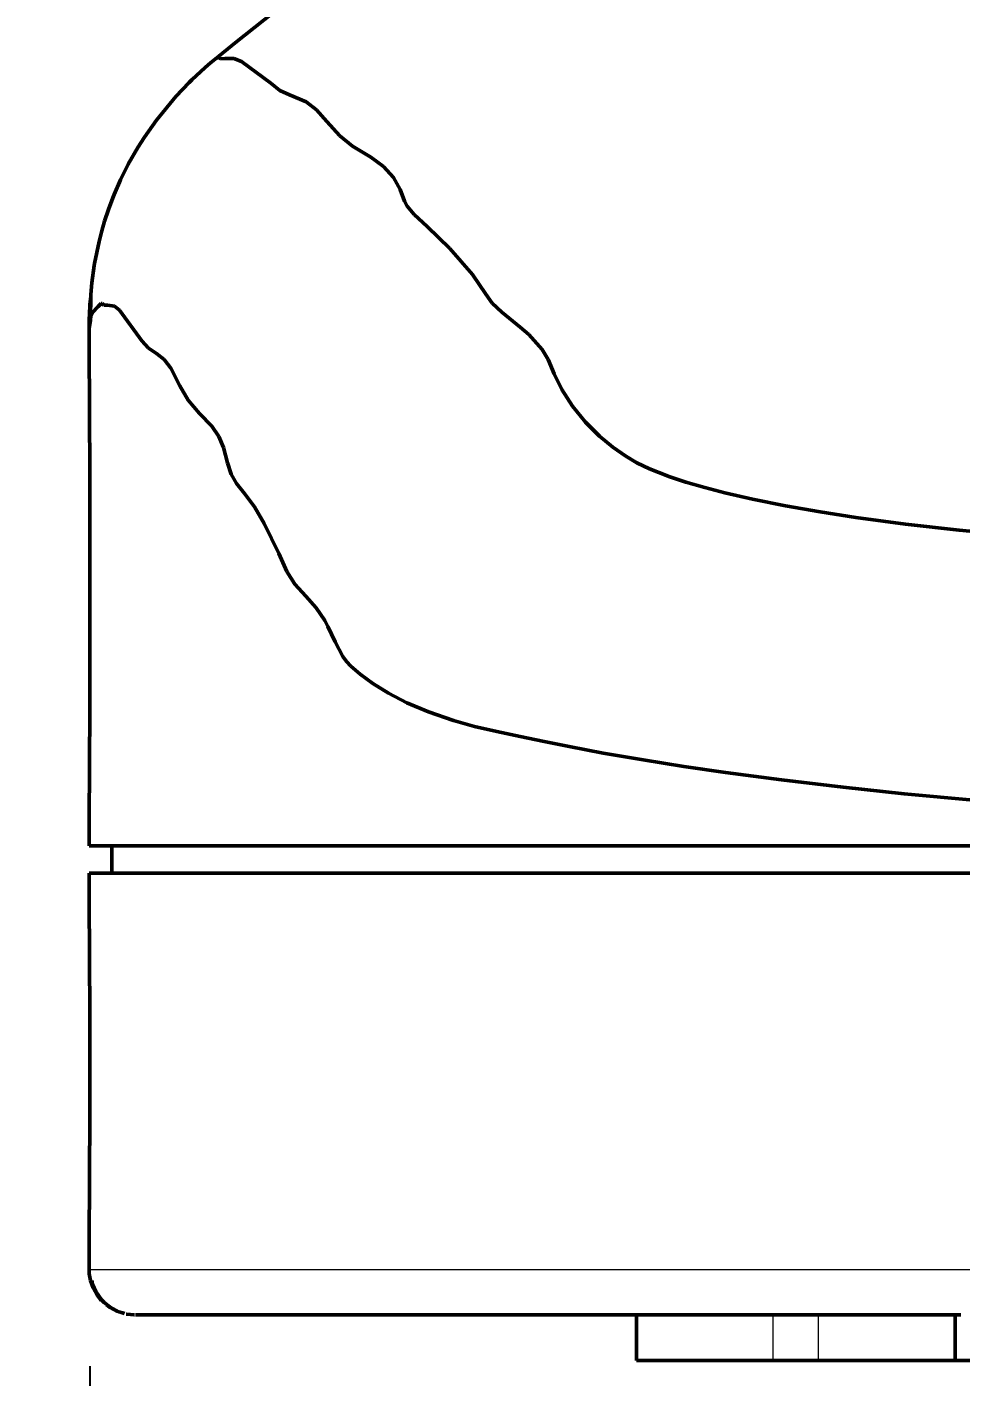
# Model space of a CAD drawing. Header units: millimetres. Extents: x -83 to 206, y -38 to 180.
# Drawn here: x 108.62 to 129.1, y -12.34 to 17.29 of the extents above; entities that cross this region are included whole.
import ezdxf

# ---------------------------------------------------------------- set-up
doc = ezdxf.new("R2010")
doc.units = ezdxf.units.MM
for name, color, linetype, lineweight in [('DIMENSIONS', 1, 'Continuous', 18), ('TANGENT', 8, 'Continuous', 18), ('VISIBLE', 7, 'Continuous', 50)]:
    doc.layers.add(name, color=color, linetype=linetype, lineweight=lineweight)
doc.styles.add('OpenSansCondensed-Light', font='OpenSansCondensed-Light.ttf')
doc.dimstyles.new('EZDXF', dxfattribs={"dimtxt": 3, "dimasz": 2.5, "dimexe": 0.375, "dimexo": 0.125, "dimgap": 0.1, "dimtad": 1, "dimdec": 1, "dimzin": 12, "dimdsep": 46, "dimtxsty": 'OpenSansCondensed-Light', "dimblk": 'ARCHTICK', "dimcen": 2.5, "dimazin": 3, "dimtfac": 0.5, "dimtmove": 2, "dimatfit": 3})

# ---------------------------------------------------------------- blocks, each defined once
blk = doc.blocks.new('_ARCHTICK')
at = {"color": 0, "linetype": 'BYBLOCK', "const_width": 0.15}
blk.add_lwpolyline([(-0.5, -0.5), (0.5, 0.5)], dxfattribs=at)

msp = doc.modelspace()

# ---------------------------------------------------------------- linework, layer by layer
at = {"layer": 'TANGENT'}
for points in [[(109.984, -10), (109.995, -10)], [(109.995, -10), (110.002, -10)], [(110.002, -10), (110.024, -10)], [(110.024, -10), (110.113, -10)], [(110.113, -10), (110.243, -10)], [(110.243, -10), (110.275, -10)], [(110.275, -10), (110.315, -10)], [(110.315, -10), (110.421, -10)], [(110.421, -10), (110.675, -10)], [(110.675, -10), (110.962, -10)], [(110.962, -10), (111.204, -10)], [(111.204, -10), (111.338, -10)], [(111.338, -10), (111.697, -10)], [(111.697, -10), (111.863, -10)], [(111.863, -10), (112.128, -10)], [(112.128, -10), (112.391, -10)], [(112.391, -10), (112.786, -10)], [(112.786, -10), (112.883, -10)], [(112.883, -10), (112.957, -10)], [(112.957, -10), (113.106, -10)], [(113.106, -10), (113.168, -10)], [(113.168, -10), (113.249, -10)], [(113.249, -10), (113.476, -10)], [(113.476, -10), (114.031, -10)], [(114.031, -10), (114.41, -10)], [(114.41, -10), (114.661, -10)], [(114.661, -10), (115.056, -10)], [(115.056, -10), (115.369, -10)], [(115.369, -10), (115.666, -10)], [(115.666, -10), (115.872, -10)], [(115.872, -10), (116.139, -10)], [(116.139, -10), (116.454, -10)], [(116.454, -10), (116.814, -10)], [(116.814, -10), (117.219, -10)], [(117.219, -10), (117.668, -10)], [(117.668, -10), (118.162, -10)], [(118.162, -10), (118.699, -10)], [(118.699, -10), (119.229, -10)], [(119.229, -10), (119.745, -10)], [(119.745, -10), (120.284, -10)], [(120.284, -10), (121.033, -10)], [(121.033, -10), (121.909, -10)], [(121.909, -10), (122.815, -10)], [(122.815, -10), (123.746, -10)], [(123.746, -10), (124.698, -10)], [(124.698, -10), (125.996, -10)], [(125.996, -10), (127.422, -10)], [(127.422, -10), (128.932, -10)], [(128.932, -10), (130.522, -10)], [(125, -12), (125, -11)], [(126, -12), (126, -11)]]:
    msp.add_lwpolyline(points, dxfattribs=at)
at = {"layer": 'VISIBLE'}
for points in [[(113.186, 16.94), (114.038, 17.614)], [(113.186, 16.94), (112.748, 16.582)], [(112.748, 16.582), (112.798, 16.616)], [(112.798, 16.616), (112.823, 16.611)], [(112.823, 16.611), (112.865, 16.587)], [(112.865, 16.587), (112.959, 16.596)], [(112.959, 16.596), (113.16, 16.596)], [(113.16, 16.596), (113.328, 16.526)], [(112.529, 16.393), (112.239, 16.121)], [(112.646, 16.495), (112.529, 16.393)], [(112.65, 16.5), (112.646, 16.495)], [(112.65, 16.5), (112.748, 16.582)], [(113.328, 16.526), (113.972, 16.049)], [(112.182, 16.064), (111.889, 15.755)], [(112.239, 16.121), (112.182, 16.064)], [(113.972, 16.049), (114.169, 15.893)], [(111.46, 15.236), (111.889, 15.755)], [(114.169, 15.893), (114.385, 15.796)], [(114.385, 15.796), (114.745, 15.641)], [(114.745, 15.641), (114.976, 15.467)], [(114.976, 15.467), (115.205, 15.213)], [(111.46, 15.236), (111.198, 14.865)], [(115.205, 15.213), (115.49, 14.897)], [(111.198, 14.865), (111.053, 14.639)], [(115.49, 14.897), (115.763, 14.671)], [(110.842, 14.27), (111.053, 14.639)], [(115.763, 14.671), (116.169, 14.426)], [(110.842, 14.27), (110.673, 13.932)], [(116.169, 14.426), (116.448, 14.219)], [(110.673, 13.932), (110.532, 13.609)], [(116.448, 14.219), (116.663, 13.978)], [(116.663, 13.978), (116.809, 13.713)], [(116.809, 13.713), (116.904, 13.462)], [(110.502, 13.534), (110.407, 13.279)], [(110.532, 13.609), (110.502, 13.534)], [(116.904, 13.462), (116.966, 13.349)], [(116.966, 13.349), (117.119, 13.168)], [(110.407, 13.279), (110.32, 13.018)], [(117.119, 13.168), (117.405, 12.901)], [(110.199, 12.577), (110.258, 12.807)], [(110.32, 13.018), (110.258, 12.807)], [(117.405, 12.901), (117.899, 12.423)], [(110.1, 12.094), (110.199, 12.577)], [(117.899, 12.423), (118.398, 11.846)], [(110.093, 12.05), (110.041, 11.668)], [(110.1, 12.094), (110.093, 12.05)], [(110.041, 11.668), (110.018, 11.411)], [(118.398, 11.846), (118.692, 11.42)], [(110.001, 11.185), (110.017, 11.366)], [(110.018, 11.411), (110.009, 10.848)], [(118.692, 11.42), (118.831, 11.217)], [(109.988, 10.974), (109.984, 10.876)], [(110.001, 11.185), (109.988, 10.974)], [(110.017, 10.945), (110.052, 11.011)], [(110.052, 11.011), (110.179, 11.147)], [(110.179, 11.147), (110.246, 11.212)], [(110.246, 11.212), (110.269, 11.214)], [(110.269, 11.214), (110.303, 11.178)], [(110.303, 11.178), (110.386, 11.174)], [(110.386, 11.174), (110.54, 11.152)], [(110.54, 11.152), (110.648, 11.065)], [(110.648, 11.065), (111.138, 10.396)], [(118.831, 11.217), (119.043, 11.019)], [(119.043, 11.019), (119.449, 10.696)], [(109.981, 10.753), (109.98, 10.639)], [(109.984, 10.876), (109.981, 10.753)], [(109.981, 10.662), (110.009, 10.848)], [(110.009, 10.848), (110.017, 10.945)], [(119.449, 10.696), (119.634, 10.53)], [(109.98, 10.639), (109.981, 10.662)], [(109.98, 10.602), (109.98, 10.639)], [(109.98, 10.554), (109.98, 10.602)], [(109.98, 10.507), (109.98, 10.554)], [(109.98, 10.459), (109.98, 10.507)], [(109.98, 10.412), (109.98, 10.459)], [(109.98, 10.364), (109.98, 10.412)], [(111.138, 10.396), (111.283, 10.231)], [(119.634, 10.53), (119.927, 10.203)], [(109.98, 10.316), (109.98, 10.364)], [(109.98, 10.269), (109.98, 10.316)], [(109.98, 10.269), (109.999, 7.452)], [(111.283, 10.231), (111.462, 10.112)], [(111.462, 10.112), (111.63, 9.983)], [(119.927, 10.203), (120.063, 9.984)], [(111.63, 9.983), (111.777, 9.794)], [(111.777, 9.794), (111.977, 9.401)], [(120.063, 9.984), (120.196, 9.668)], [(120.196, 9.668), (120.359, 9.326)], [(111.977, 9.401), (112.159, 9.092)], [(120.359, 9.326), (120.595, 8.961)], [(112.159, 9.092), (112.409, 8.795)], [(120.595, 8.961), (120.882, 8.607)], [(112.409, 8.795), (112.676, 8.52)], [(120.882, 8.607), (121.191, 8.296)], [(112.676, 8.52), (112.83, 8.293)], [(121.191, 8.296), (121.479, 8.058)], [(112.83, 8.293), (112.93, 8.05)], [(112.93, 8.05), (113.021, 7.716)], [(121.479, 8.058), (121.765, 7.859)], [(113.021, 7.716), (113.098, 7.463)], [(121.765, 7.859), (122.01, 7.716)], [(122.01, 7.716), (122.284, 7.584)], [(109.999, 7.452), (109.999, 7.287)], [(113.098, 7.463), (113.219, 7.262)], [(122.284, 7.584), (122.489, 7.498)], [(122.489, 7.498), (122.732, 7.407)], [(122.732, 7.407), (123.082, 7.292)], [(109.999, 7.287), (109.999, 6.956)], [(113.219, 7.262), (113.395, 7.043)], [(123.082, 7.292), (123.5, 7.17)], [(123.5, 7.17), (123.939, 7.055)], [(109.999, 6.79), (109.999, 6.956)], [(113.395, 7.043), (113.611, 6.747)], [(123.939, 7.055), (124.55, 6.913)], [(124.55, 6.913), (125.274, 6.767)], [(109.999, 6.542), (109.999, 6.79)], [(109.999, 6.542), (109.999, 6.294)], [(113.611, 6.747), (113.828, 6.379)], [(125.274, 6.767), (126.031, 6.634)], [(126.031, 6.634), (126.82, 6.513)], [(109.999, 6.294), (109.999, 6.045)], [(113.828, 6.379), (114.147, 5.723)], [(126.82, 6.513), (127.909, 6.368)], [(127.909, 6.368), (129.086, 6.234)], [(129.086, 6.234), (130.495, 6.099)], [(109.999, 6.045), (109.999, 5.714)], [(109.999, 5.714), (109.999, 5.549)], [(114.147, 5.723), (114.326, 5.33)], [(109.999, 5.549), (109.999, 5.218)], [(109.999, 5.218), (109.999, 5.052)], [(109.999, 5.052), (109.999, 4.721)], [(114.326, 5.33), (114.497, 5.05)], [(114.497, 5.05), (114.742, 4.782)], [(114.742, 4.782), (114.969, 4.525)], [(109.999, 4.721), (109.999, 4.556)], [(109.999, 4.556), (109.999, 4.307)], [(114.969, 4.525), (115.155, 4.254)], [(109.999, 4.307), (109.999, 3.976)], [(115.155, 4.254), (115.226, 4.12)], [(109.999, 3.811), (109.999, 3.976)], [(115.226, 4.12), (115.385, 3.78)], [(109.999, 3.48), (109.999, 3.811)], [(115.385, 3.78), (115.555, 3.463)], [(109.999, 3.48), (109.999, 3.314)], [(109.999, 3.066), (109.999, 3.314)], [(115.555, 3.463), (115.636, 3.348)], [(115.636, 3.348), (115.726, 3.247)], [(109.999, 3.066), (109.999, 2.817)], [(115.726, 3.247), (115.931, 3.07)], [(115.931, 3.07), (116.214, 2.864)], [(109.999, 2.817), (109.999, 2.486)], [(116.214, 2.864), (116.555, 2.653)], [(109.999, 2.486), (109.999, 2.321)], [(116.555, 2.653), (116.959, 2.444)], [(116.959, 2.444), (117.437, 2.243)], [(109.981, -0.158), (109.999, 2.321)], [(117.437, 2.243), (117.983, 2.057)], [(117.983, 2.057), (118.445, 1.926)], [(118.445, 1.926), (118.932, 1.81)], [(118.932, 1.81), (119.444, 1.7)], [(119.444, 1.7), (119.975, 1.591)], [(119.975, 1.591), (120.521, 1.483)], [(120.521, 1.483), (121.272, 1.34)], [(121.272, 1.34), (122.144, 1.187)], [(122.144, 1.187), (123.04, 1.045)], [(123.04, 1.045), (123.953, 0.911)], [(123.953, 0.911), (125.186, 0.748)], [(125.186, 0.748), (126.539, 0.587)], [(126.539, 0.587), (127.879, 0.447)], [(127.879, 0.447), (129.399, 0.306)], [(109.981, -0.222), (109.981, -0.158)], [(109.981, -0.286), (109.981, -0.222)], [(109.981, -0.349), (109.981, -0.286)], [(109.981, -0.541), (109.98, -0.7)], [(109.981, -0.413), (109.981, -0.349)], [(109.981, -0.477), (109.981, -0.413)], [(109.981, -0.541), (109.981, -0.477)], [(109.984, -0.7), (109.98, -0.7)], [(110, -0.7), (109.984, -0.7)], [(110.025, -0.7), (110, -0.7)], [(110.102, -0.7), (110.025, -0.7)], [(110.235, -0.7), (110.102, -0.7)], [(110.262, -0.7), (110.235, -0.7)], [(110.281, -0.7), (110.262, -0.7)], [(110.333, -0.7), (110.281, -0.7)], [(110.521, -0.7), (110.333, -0.7)], [(110.481, -0.857), (110.48, -0.7)], [(110.481, -0.909), (110.481, -0.857)], [(110.634, -0.7), (110.521, -0.7)], [(110.893, -0.7), (110.634, -0.7)], [(111.162, -0.7), (110.893, -0.7)], [(111.296, -0.7), (111.162, -0.7)], [(111.296, -0.7), (111.162, -0.7)], [(111.513, -0.7), (111.296, -0.7)], [(111.761, -0.7), (111.513, -0.7)], [(112.086, -0.7), (111.761, -0.7)], [(112.338, -0.7), (112.086, -0.7)], [(112.696, -0.7), (112.338, -0.7)], [(112.883, -0.7), (112.696, -0.7)], [(112.996, -0.7), (112.883, -0.7)], [(113.13, -0.7), (112.883, -0.7)], [(113.13, -0.7), (112.996, -0.7)], [(113.275, -0.7), (113.13, -0.7)], [(113.522, -0.7), (113.275, -0.7)], [(113.982, -0.7), (113.522, -0.7)], [(114.367, -0.7), (113.982, -0.7)], [(114.367, -0.7), (113.982, -0.7)], [(114.593, -0.7), (114.367, -0.7)], [(114.929, -0.7), (114.593, -0.7)], [(115.228, -0.7), (114.929, -0.7)], [(115.542, -0.7), (115.228, -0.7)], [(115.719, -0.7), (115.542, -0.7)], [(115.719, -0.7), (115.542, -0.7)], [(115.879, -0.7), (115.719, -0.7)], [(116.064, -0.7), (115.879, -0.7)], [(116.064, -0.7), (115.879, -0.7)], [(116.274, -0.7), (116.064, -0.7)], [(116.507, -0.7), (116.274, -0.7)], [(116.763, -0.7), (116.507, -0.7)], [(117.041, -0.7), (116.763, -0.7)], [(117.341, -0.7), (117.041, -0.7)], [(117.664, -0.7), (117.341, -0.7)], [(118.01, -0.7), (117.664, -0.7)], [(118.01, -0.7), (117.664, -0.7)], [(118.378, -0.7), (118.01, -0.7)], [(118.739, -0.7), (118.378, -0.7)], [(119.353, -0.7), (118.739, -0.7)], [(120.083, -0.7), (119.353, -0.7)], [(120.854, -0.7), (120.083, -0.7)], [(121.657, -0.7), (120.854, -0.7)], [(122.437, -0.7), (121.657, -0.7)], [(123.514, -0.7), (122.437, -0.7)], [(124.679, -0.7), (123.514, -0.7)], [(125.933, -0.7), (124.679, -0.7)], [(127.261, -0.7), (125.933, -0.7)], [(128.661, -0.7), (127.261, -0.7)], [(130.122, -0.7), (128.661, -0.7)], [(110.481, -1.146), (110.48, -1.3)], [(110.481, -0.909), (110.481, -1.094)], [(110.481, -1.146), (110.481, -1.094)], [(109.984, -1.3), (109.98, -1.3)], [(109.981, -1.416), (109.98, -1.3)], [(109.981, -1.463), (109.981, -1.416)], [(109.981, -1.509), (109.981, -1.463)], [(110, -1.3), (109.984, -1.3)], [(110.025, -1.3), (110, -1.3)], [(110.102, -1.3), (110.025, -1.3)], [(110.235, -1.3), (110.102, -1.3)], [(110.262, -1.3), (110.235, -1.3)], [(110.281, -1.3), (110.262, -1.3)], [(110.333, -1.3), (110.281, -1.3)], [(110.521, -1.3), (110.333, -1.3)], [(110.634, -1.3), (110.521, -1.3)], [(110.893, -1.3), (110.634, -1.3)], [(111.162, -1.3), (110.893, -1.3)], [(111.296, -1.3), (111.162, -1.3)], [(111.296, -1.3), (111.162, -1.3)], [(111.513, -1.3), (111.296, -1.3)], [(111.761, -1.3), (111.513, -1.3)], [(112.086, -1.3), (111.761, -1.3)], [(112.338, -1.3), (112.086, -1.3)], [(112.696, -1.3), (112.338, -1.3)], [(112.883, -1.3), (112.696, -1.3)], [(113.13, -1.3), (112.883, -1.3)], [(112.996, -1.3), (112.883, -1.3)], [(113.13, -1.3), (112.996, -1.3)], [(113.275, -1.3), (113.13, -1.3)], [(113.522, -1.3), (113.275, -1.3)], [(113.982, -1.3), (113.522, -1.3)], [(114.367, -1.3), (113.982, -1.3)], [(114.367, -1.3), (113.982, -1.3)], [(114.593, -1.3), (114.367, -1.3)], [(114.929, -1.3), (114.593, -1.3)], [(115.228, -1.3), (114.929, -1.3)], [(115.542, -1.3), (115.228, -1.3)], [(115.719, -1.3), (115.542, -1.3)], [(115.719, -1.3), (115.542, -1.3)], [(115.879, -1.3), (115.719, -1.3)], [(116.064, -1.3), (115.879, -1.3)], [(116.064, -1.3), (115.879, -1.3)], [(116.274, -1.3), (116.064, -1.3)], [(116.507, -1.3), (116.274, -1.3)], [(116.763, -1.3), (116.507, -1.3)], [(117.041, -1.3), (116.763, -1.3)], [(117.341, -1.3), (117.041, -1.3)], [(117.664, -1.3), (117.341, -1.3)], [(118.01, -1.3), (117.664, -1.3)], [(118.01, -1.3), (117.664, -1.3)], [(118.378, -1.3), (118.01, -1.3)], [(118.739, -1.3), (118.378, -1.3)], [(119.353, -1.3), (118.739, -1.3)], [(120.083, -1.3), (119.353, -1.3)], [(120.854, -1.3), (120.083, -1.3)], [(121.657, -1.3), (120.854, -1.3)], [(122.437, -1.3), (121.657, -1.3)], [(123.514, -1.3), (122.437, -1.3)], [(124.679, -1.3), (123.514, -1.3)], [(125.933, -1.3), (124.679, -1.3)], [(127.261, -1.3), (125.933, -1.3)], [(128.661, -1.3), (127.261, -1.3)], [(130.122, -1.3), (128.661, -1.3)], [(109.981, -1.556), (109.981, -1.509)], [(109.981, -1.602), (109.981, -1.556)], [(109.981, -1.649), (109.981, -1.602)], [(109.981, -1.695), (109.981, -1.649)], [(109.981, -1.742), (109.981, -1.695)], [(109.981, -1.789), (109.981, -1.742)], [(109.981, -1.835), (109.981, -1.789)], [(109.981, -1.882), (109.981, -1.835)], [(109.981, -1.882), (109.999, -4.411)], [(109.999, -4.411), (109.999, -4.593)], [(109.999, -4.593), (109.999, -4.774)], [(109.999, -4.774), (109.999, -4.955)], [(109.999, -4.955), (109.999, -5.076)], [(109.999, -5.076), (109.999, -5.318)], [(109.999, -5.318), (109.999, -5.439)], [(109.999, -5.439), (109.999, -5.68)], [(109.999, -5.861), (109.999, -5.68)], [(109.999, -5.982), (109.999, -5.861)], [(109.999, -6.224), (109.999, -5.982)], [(109.999, -6.224), (109.999, -6.345)], [(109.999, -6.586), (109.999, -6.345)], [(109.986, -9.387), (109.999, -6.586)], [(109.986, -9.436), (109.986, -9.387)], [(109.986, -9.485), (109.986, -9.436)], [(109.986, -9.681), (109.984, -10)], [(109.986, -9.534), (109.986, -9.485)], [(109.986, -9.583), (109.986, -9.534)], [(109.986, -9.632), (109.986, -9.583)], [(109.986, -9.681), (109.986, -9.632)], [(109.985, -10.101), (109.984, -10)], [(109.985, -10.101), (110.01, -10.244)], [(110.067, -10.409), (110.01, -10.244)], [(110.039, -10.244), (110.054, -10.327)], [(110.127, -10.489), (110.054, -10.327)], [(110.156, -10.566), (110.067, -10.409)], [(110.127, -10.489), (110.261, -10.674)], [(110.231, -10.662), (110.156, -10.566)], [(110.177, -10.564), (110.168, -10.546)], [(110.191, -10.577), (110.177, -10.564)], [(110.244, -10.673), (110.231, -10.662)], [(110.314, -10.728), (110.261, -10.674)], [(110.433, -10.824), (110.314, -10.728)], [(110.433, -10.837), (110.363, -10.777)], [(110.631, -10.93), (110.433, -10.824)], [(110.612, -10.93), (110.433, -10.837)], [(110.613, -10.93), (110.612, -10.93)], [(110.631, -10.93), (110.714, -10.958)], [(110.756, -10.97), (110.714, -10.958)], [(110.798, -10.983), (110.795, -10.982)], [(110.799, -10.983), (110.798, -10.983)], [(110.981, -11), (110.799, -10.983)], [(110.981, -11), (110.967, -10.997)], [(111.001, -11), (111.038, -11)], [(111.038, -11), (111.176, -11)], [(111.176, -11), (111.252, -11)], [(111.252, -11), (111.282, -11)], [(111.282, -11), (111.33, -11)], [(111.33, -11), (111.455, -11)], [(111.455, -11), (111.688, -11)], [(111.688, -11), (112.022, -11)], [(112.022, -11), (112.261, -11)], [(112.261, -11), (112.46, -11)], [(112.46, -11), (112.748, -11)], [(112.748, -11), (112.968, -11)], [(112.968, -11), (113.192, -11)], [(113.192, -11), (113.464, -11)], [(113.464, -11), (113.821, -11)], [(113.821, -11), (113.946, -11)], [(113.946, -11), (114.09, -11)], [(114.09, -11), (114.2, -11)], [(114.2, -11), (114.39, -11)], [(114.39, -11), (114.903, -11)], [(114.903, -11), (115.245, -11)], [(115.245, -11), (115.518, -11)], [(115.518, -11), (115.687, -11)], [(115.687, -11), (116.154, -11)], [(116.154, -11), (116.344, -11)], [(116.344, -11), (116.676, -11)], [(116.676, -11), (116.876, -11)], [(116.876, -11), (117.126, -11)], [(117.126, -11), (117.419, -11)], [(117.419, -11), (117.752, -11)], [(117.752, -11), (118.124, -11)], [(118.124, -11), (118.534, -11)], [(118.534, -11), (118.983, -11)], [(118.983, -11), (119.468, -11)], [(119.468, -11), (119.958, -11)], [(119.958, -11), (120.448, -11)], [(120.448, -11), (120.965, -11)], [(120.965, -11), (121.505, -11)], [(121.505, -11), (122.255, -11)], [(122, -12), (122, -11)], [(122.255, -11), (123.132, -11)], [(123.132, -11), (124.039, -11)], [(124.039, -11), (124.971, -11)], [(124.971, -11), (126.246, -11)], [(126.246, -11), (127.642, -11)], [(127.642, -11), (129.124, -11)], [(129, -12), (129, -11)], [(122, -12), (122.008, -12)], [(122.008, -12), (122.034, -12)], [(122.034, -12), (122.075, -12)], [(122.075, -12), (122.133, -12)], [(122.133, -12), (122.207, -12)], [(122.207, -12), (122.297, -12)], [(122.297, -12), (122.402, -12)], [(122.402, -12), (122.521, -12)], [(122.521, -12), (122.655, -12)], [(122.655, -12), (122.801, -12)], [(122.801, -12), (122.959, -12)], [(122.959, -12), (123.13, -12)], [(123.13, -12), (123.31, -12)], [(123.31, -12), (123.5, -12)], [(123.5, -12), (123.698, -12)], [(123.698, -12), (123.904, -12)], [(123.904, -12), (124.116, -12)], [(124.116, -12), (124.332, -12)], [(124.332, -12), (124.553, -12)], [(124.553, -12), (124.776, -12)], [(124.776, -12), (125, -12)], [(125, -12), (126, -12)], [(126, -12), (126.224, -12)], [(126.224, -12), (126.447, -12)], [(126.447, -12), (126.668, -12)], [(126.668, -12), (126.884, -12)], [(126.884, -12), (127.096, -12)], [(127.096, -12), (127.302, -12)], [(127.302, -12), (127.5, -12)], [(127.5, -12), (127.69, -12)], [(127.69, -12), (127.87, -12)], [(127.87, -12), (128.041, -12)], [(128.041, -12), (128.199, -12)], [(128.199, -12), (128.345, -12)], [(128.345, -12), (128.479, -12)], [(128.479, -12), (128.598, -12)], [(128.479, -12), (128.598, -12)], [(128.598, -12), (128.703, -12)], [(128.703, -12), (128.793, -12)], [(128.703, -12), (128.793, -12)], [(128.793, -12), (128.867, -12)], [(128.867, -12), (128.992, -12)], [(128.867, -12), (128.925, -12)], [(128.925, -12), (128.966, -12)], [(128.966, -12), (128.992, -12)], [(128.992, -12), (129, -12)], [(129, -12), (133, -12)]]:
    msp.add_lwpolyline(points, dxfattribs=at)

# ---------------------------------------------------------------- dimensions: what is measured, and where the dimension line sits
at = {"layer": 'DIMENSIONS'}
msp.add_linear_dim(base=(110, -22), p1=(110, -12), p2=(170, -12), dimstyle='EZDXF', override={"dimdec": 1, "dimlfac": 1}, dxfattribs=at).render()

doc.saveas('drawing.dxf')
